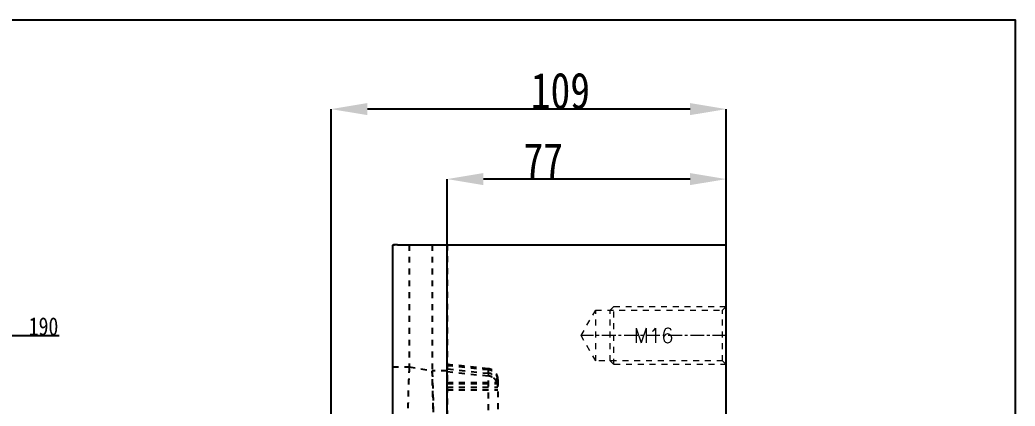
# Model space of a CAD drawing. Header units: millimetres. Extents: x -569 to 1807, y -7664 to 1724.
# Drawn here: x 510.3 to 784.8, y -2224.4 to -2117.9 of the extents above; entities that cross this region are included whole.
import ezdxf
from ezdxf.enums import TextEntityAlignment as Align

# ---------------------------------------------------------------- set-up
doc = ezdxf.new("R2010")
doc.units = ezdxf.units.MM
doc.header["$LTSCALE"] = 16.335
doc.header["$PDMODE"] = 3
doc.header["$PDSIZE"] = 0.3125
doc.linetypes.add('CENTER', pattern=[0.6, 0.375, -0.075, 0.075, -0.075])
doc.linetypes.add('HIDDEN', pattern=[0.2, 0.1, -0.1])
doc.layers.get('0').update_dxf_attribs({"linetype": 'CONTINUOUS'})
doc.layers.get('Defpoints').update_dxf_attribs({"linetype": 'CONTINUOUS'})
doc.layers.add('DEFAULT_2', color=8, linetype='HIDDEN')
doc.layers.add('dim', color=3, linetype='CONTINUOUS')
doc.layers.add('screw', color=33, linetype='CONTINUOUS', lineweight=13)
doc.styles.get("Standard").update_dxf_attribs({"font": 'txt', "width": 0.8})
doc.styles.add('TXT', font='txt.shx', dxfattribs={"bigfont": 'gbcbig.shx'})
doc.dimstyles.new('副本 ISO-25-1', dxfattribs={"dimtxt": 10, "dimasz": 10, "dimexe": 0, "dimexo": 0, "dimgap": 0, "dimtad": 1, "dimtxsty": 'Standard', "dimcen": 0, "dimclrd": 6, "dimclre": 6, "dimclrt": 4, "dimazin": 0, "dimtfac": 1, "dimtofl": 0, "dimtmove": 0, "dimatfit": 3, "dimfxl": 0, "dimarcsym": 0})

# ---------------------------------------------------------------- blocks, each defined once
blk = doc.blocks.new('*D320')
at = {"color": 6, "lineweight": -2}
for p, q in [((628.11, -2240.03), (628.11, -2161.8)), ((695.11, -2161.8), (638.11, -2161.8)), ((705.11, -2179.91), (705.11, -2161.8))]:
    blk.add_line(p, q, dxfattribs=at)
at = {"color": 6}
for points in [[(638.11, -2160.13), (638.11, -2163.46), (628.11, -2161.8)], [(695.11, -2160.13), (695.11, -2163.46), (705.11, -2161.8)]]:
    blk.add_solid(points, dxfattribs=at)
at = {"layer": 'Defpoints', "color": 0}
for p in [(628.11, -2161.8), (705.11, -2179.91), (628.11, -2240.03)]:
    blk.add_point(p, dxfattribs=at)
at = {"color": 4, "insert": (654.64, -2156.8), "char_height": 10, "attachment_point": 5}
blk.add_mtext('77', dxfattribs=at)
blk = doc.blocks.new('*D321')
at = {"color": 6, "lineweight": -2}
for p, q in [((596.11, -2322.01), (596.11, -2142.51)), ((695.11, -2142.51), (606.11, -2142.51)), ((705.11, -2179.91), (705.11, -2142.51))]:
    blk.add_line(p, q, dxfattribs=at)
at = {"color": 6}
for points in [[(606.11, -2140.84), (606.11, -2144.17), (596.11, -2142.51)], [(695.11, -2140.84), (695.11, -2144.17), (705.11, -2142.51)]]:
    blk.add_solid(points, dxfattribs=at)
at = {"layer": 'Defpoints', "color": 0}
for p in [(596.11, -2142.51), (705.11, -2179.91), (596.11, -2322.01)]:
    blk.add_point(p, dxfattribs=at)
at = {"color": 4, "insert": (659.36, -2137.51), "char_height": 10, "attachment_point": 5}
blk.add_mtext('109', dxfattribs=at)
blk = doc.blocks.new('*D334')
at = {"layer": 'Defpoints', "color": 0}
for p in [(467.07, -2204.91, 0), (512.47, -2204.91), (283.27, -2394.91)]:
    blk.add_point(p, dxfattribs=at)
at = {"layer": 'dim', "color": 6, "lineweight": -2}
blk.add_line((467.07, -2204.91), (521.13, -2204.91), dxfattribs=at)
at = {"layer": 'dim', "color": 4, "insert": (516.8, -2202.41), "char_height": 5, "attachment_point": 5}
blk.add_mtext('190', dxfattribs=at)

msp = doc.modelspace()

# ---------------------------------------------------------------- linework, layer by layer
at = {"color": 7, "linetype": 'Continuous'}
for p, q in [((613.109, -2228.298), (613.109, -2180.038)), ((614.464, -2179.913), (705.107, -2179.913)), ((705.107, -2609.913), (705.107, -2179.913))]:
    msp.add_line(p, q, dxfattribs=at)
msp.add_lwpolyline([(-32.664, -2117.932), (784.769, -2117.932), (784.769, -2691.727), (-32.664, -2691.727)], close=True)
msp.add_open_spline([(614.464, -2179.913), (614.271, -2179.913), (613.935, -2179.915), (613.514, -2179.93), (613.258, -2179.961), (613.14, -2179.995), (613.109, -2180.025), (613.109, -2180.038)], degree=3, knots=[0, 0, 0, 0, 0.4190005, 0.7287491, 0.920254, 0.9719091, 1, 1, 1, 1], dxfattribs=at)
at = {"layer": 'DEFAULT_2', "color": 8, "linetype": 'HIDDEN'}
for p, q in [((617.654, -2179.913), (617.654, -2213.525)), ((623.977, -2179.913), (623.977, -2214.64)), ((628.109, -2239.753), (628.109, -2179.913)), ((628.209, -2233.707), (628.209, -2179.913)), ((628.209, -2191.712), (628.109, -2191.712)), ((628.209, -2196.712), (628.109, -2196.712)), ((628.209, -2201.712), (628.109, -2201.712)), ((628.209, -2208.459), (628.109, -2208.459)), ((613.109, -2213.525), (617.654, -2213.525)), ((617.654, -2213.525), (623.977, -2214.64)), ((628.109, -2214.64), (623.977, -2214.64)), ((628.209, -2212.996), (628.109, -2212.986)), ((628.109, -2213.125), (639.423, -2214.314)), ((628.209, -2213.459), (628.109, -2213.459)), ((628.209, -2214.482), (628.109, -2214.471)), ((628.109, -2214.847), (639.423, -2216.032)), ((639.423, -2214.055), (628.209, -2212.876)), ((628.209, -2214.126), (639.423, -2215.302)), ((639.423, -2214.055), (639.423, -2245.715)), ((628.109, -2217.866), (642.109, -2217.866)), ((642.109, -2217.039), (642.109, -2242.731)), ((628.109, -2218.123), (642.109, -2218.123)), ((628.209, -2218.459), (628.109, -2218.459)), ((628.109, -2219.105), (642.109, -2219.105)), ((628.109, -2219.83), (642.109, -2219.83))]:
    msp.add_line(p, q, dxfattribs=at)
for centre, radius, start, end in [((614.043, -2187.855), 7.937, 92.24883, 92.97706), ((639.109, -2217.039), 3, 0.00421, 84.0055), ((639.11, -2217.296), 2.999, 0.01473, 84.01945), ((616.489, -2263.878), 49.573, 76.3247, 76.44362), ((616.489, -2265.117), 49.573, 76.3247, 76.44362), ((639.113, -2218.282), 2.996, 0.05508, 84.07162), ((639.119, -2219.01), 2.991, 21.07794, 84.04771), ((639.14, -2217.296), 2.969, 0.01014, 4.86842), ((639.163, -2218.279), 2.946, 0.00395, 2.97064)]:
    msp.add_arc(centre, radius, start, end, dxfattribs=at)
for points, knots in [([(613.109, -2180.038), (613.109, -2180.019), (613.173, -2179.979), (613.227, -2179.971), (613.268, -2179.964)], [0, 0, 0, 0, 0.3187584, 1, 1, 1, 1]), ([(613.268, -2179.964), (613.292, -2179.959), (613.412, -2179.941), (613.534, -2179.933), (613.631, -2179.928)], [0, 0, 0, 0, 0.198293, 1, 1, 1, 1]), ([(617.654, -2213.525), (617.595, -2214.835), (617.491, -2217.403), (617.373, -2221.134), (617.299, -2224.573), (617.274, -2227.196), (617.282, -2229.051), (617.299, -2230.226), (617.329, -2231.242), (617.369, -2232.087), (617.42, -2232.757), (617.479, -2233.243), (617.54, -2233.537), (617.599, -2233.674), (617.636, -2233.711), (617.654, -2233.714)], [0, 0, 0, 0, 0.1942231, 0.3809794, 0.553089, 0.7040171, 0.7696748, 0.8279276, 0.8782538, 0.9201993, 0.9534232, 0.9776926, 0.9929515, 0.9973516, 1, 1, 1, 1]), ([(623.977, -2214.64), (624.03, -2215.959), (624.125, -2218.549), (624.232, -2222.313), (624.3, -2225.784), (624.323, -2228.429), (624.316, -2230.293), (624.3, -2231.467), (624.273, -2232.474), (624.236, -2233.305), (624.195, -2233.884), (624.155, -2234.255), (624.126, -2234.461), (624.092, -2234.626), (624.062, -2234.738), (624.014, -2234.835), (623.977, -2234.829)], [0, 0, 0, 0, 0.1956074, 0.3841349, 0.5581032, 0.7102889, 0.7761847, 0.8343739, 0.8842943, 0.9255113, 0.9576969, 0.970351, 0.9806937, 0.9887331, 0.9945173, 1, 1, 1, 1]), ([(623.977, -2234.829), (624.014, -2234.835), (624.062, -2234.738), (624.092, -2234.626), (624.126, -2234.461), (624.155, -2234.256), (624.195, -2233.885), (624.236, -2233.306), (624.273, -2232.475), (624.3, -2231.469), (624.316, -2230.295), (624.323, -2228.432), (624.3, -2225.787), (624.232, -2222.315), (624.125, -2218.55), (624.03, -2215.959), (623.977, -2214.64)], [0, 0, 0, 0, 0.0054802, 0.0112614, 0.0192973, 0.0296342, 0.0422777, 0.0744429, 0.1156388, 0.165537, 0.2237137, 0.2895955, 0.441765, 0.6157478, 0.8043507, 1, 1, 1, 1]), ([(642.109, -2219.006), (642.109, -2218.642), (641.973, -2217.909), (641.388, -2216.959), (640.502, -2216.281), (639.785, -2216.07), (639.423, -2216.032)], [0, 0, 0, 0, 0.2496528, 0.4994991, 0.7496328, 1, 1, 1, 1])]:
    msp.add_open_spline(points, degree=3, knots=knots, dxfattribs=at)
msp.add_open_spline([(642.109, -2219.006), (642.109, -2218.642), (642.04, -2218.273), (641.91, -2217.934)], degree=3, dxfattribs=at)
at = {"layer": 'screw', "linetype": 'HIDDEN', "ltscale": 0.995164}
for p, q in [((665.065, -2204.913), (669.107, -2197.913)), ((669.107, -2197.913), (704.107, -2197.913)), ((669.107, -2211.913), (669.107, -2197.913)), ((704.107, -2197.913), (705.107, -2196.913)), ((704.107, -2211.913), (704.107, -2197.913)), ((669.107, -2211.913), (665.065, -2204.913)), ((704.107, -2211.913), (669.107, -2211.913)), ((705.107, -2212.913), (704.107, -2211.913))]:
    msp.add_line(p, q, dxfattribs=at)
at = {"layer": 'screw', "color": 92, "linetype": 'HIDDEN', "ltscale": 0.995164}
for p, q in [((673.107, -2197.913), (674.107, -2196.913)), ((673.107, -2211.913), (673.107, -2197.913)), ((674.107, -2196.913), (705.107, -2196.913)), ((674.107, -2212.913), (674.107, -2196.913)), ((674.107, -2212.913), (673.107, -2211.913)), ((705.107, -2212.913), (674.107, -2212.913))]:
    msp.add_line(p, q, dxfattribs=at)
at = {"layer": 'screw', "color": 1, "linetype": 'CENTER', "ltscale": 0.621977}
msp.add_line((705.107, -2204.913), (665.065, -2204.913), dxfattribs=at)

# ---------------------------------------------------------------- texts
at = {"layer": 'screw', "color": 222, "linetype": 'HIDDEN', "ltscale": 0.995164, "style": 'TXT'}
msp.add_text('M16', height=4, dxfattribs=at).set_placement((685.086, -2204.913), align=Align.MIDDLE)

# ---------------------------------------------------------------- dimensions: what is measured, and where the dimension line sits
for base, p2, picture, middle in [((596.107, -2142.507), (596.107, -2322.01), '*D321', (659.362, -2142.507)), ((628.109, -2161.796), (628.109, -2240.033), '*D320', (654.643, -2161.796))]:
    dim = msp.add_linear_dim(base=base, p1=(705.107, -2179.913), p2=p2, dimstyle='副本 ISO-25-1', override={"dimfxl": 1.25, "dimarcsym": 1})
    dim.commit()
    dim.dimension.update_dxf_attribs({"geometry": picture, "text_midpoint": middle, "dimtype": 160})
at = {"layer": 'dim'}
dim = msp.add_ordinate_dim(feature_location=(467.067, -2204.913, 0), offset=(45.399, 0), dtype=0, origin=(283.267, -2394.913), dimstyle='副本 ISO-25-1', override={"dimtxt": 5, "dimasz": 2, "dimfxl": 1.25, "dimarcsym": 1}, dxfattribs=at)
dim.commit()
dim.dimension.update_dxf_attribs({"geometry": '*D334', "text_midpoint": (516.8, -2202.413)})

doc.saveas('drawing.dxf')
